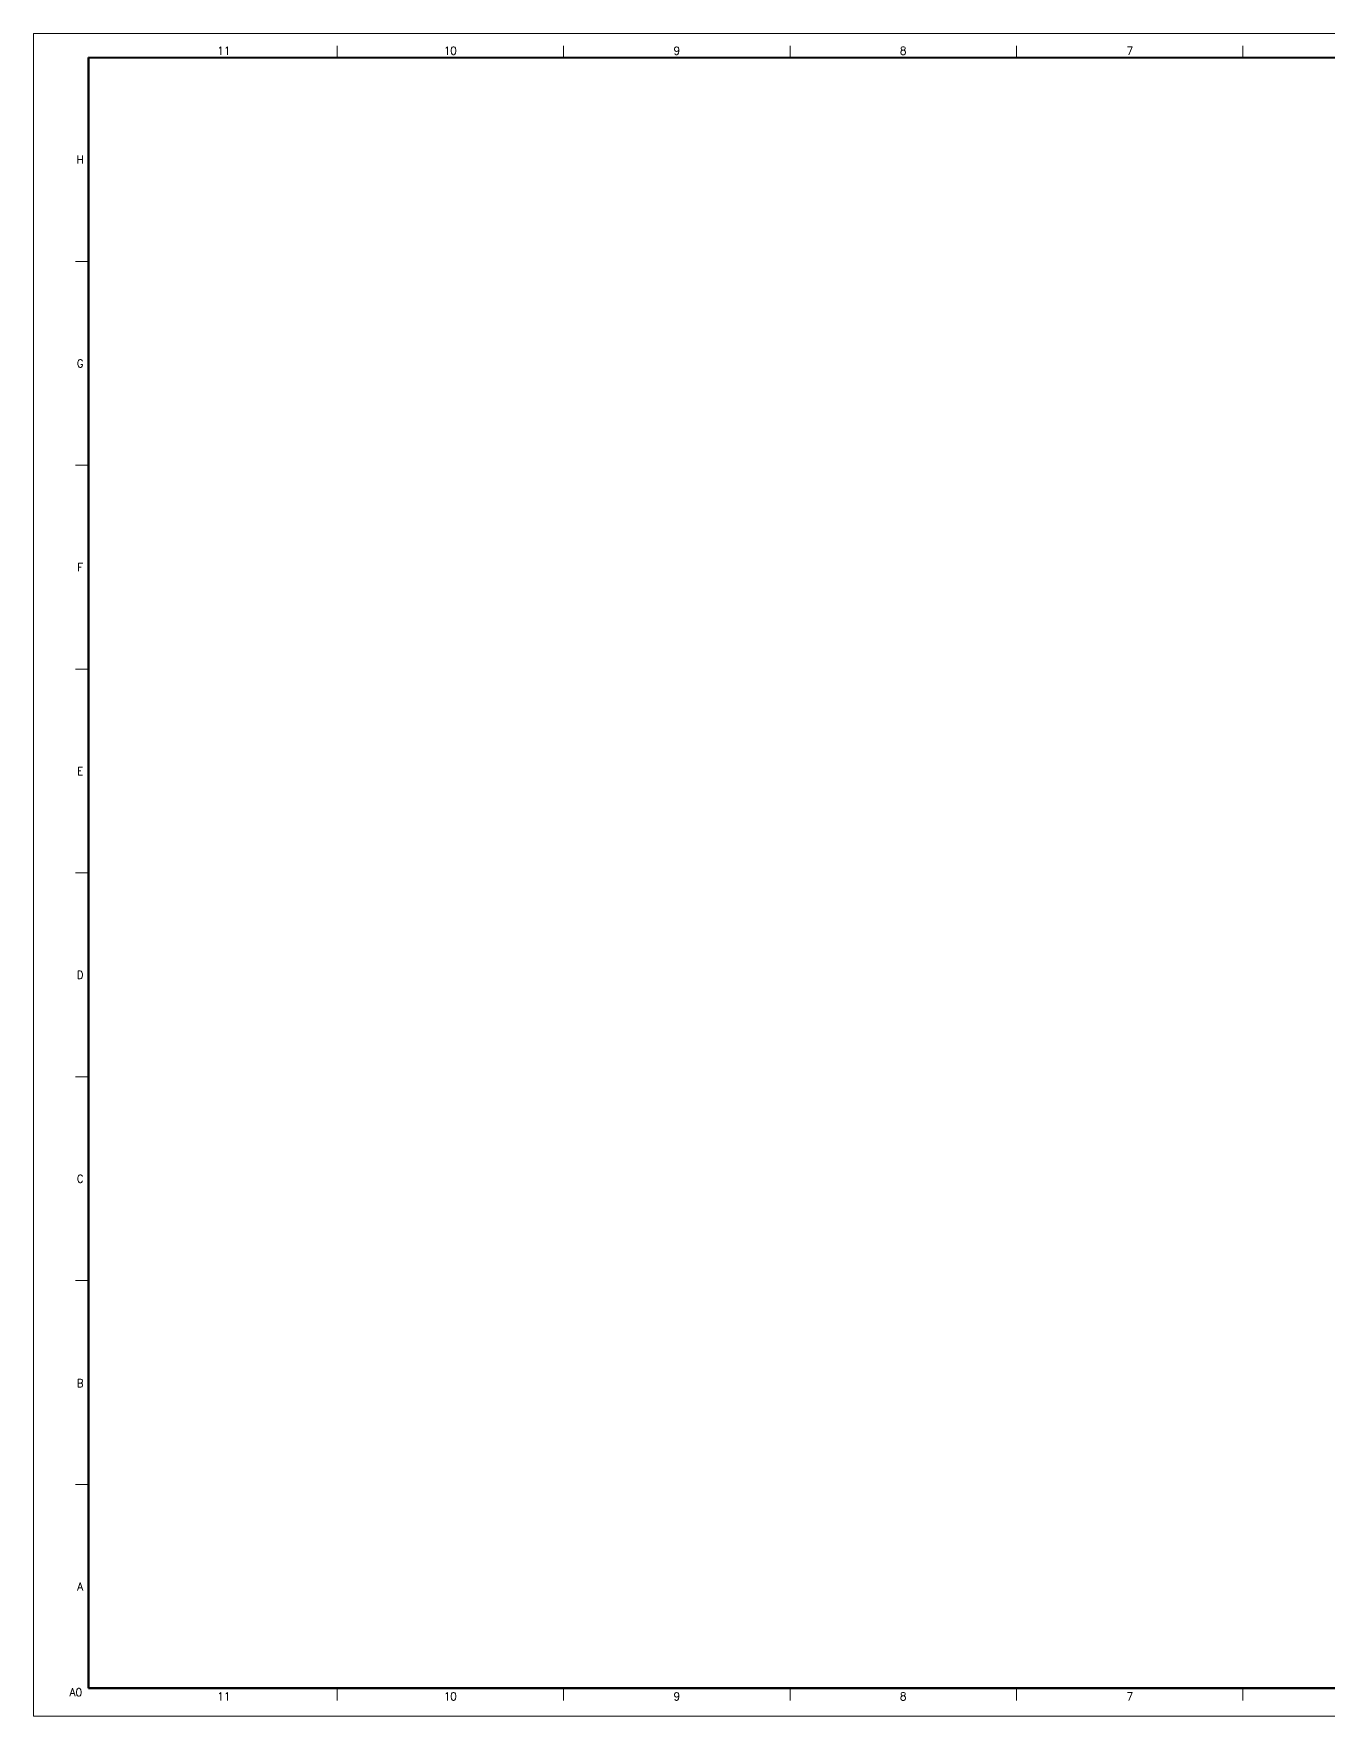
# Model space of a CAD drawing. Extents: x 0 to 870, y 0 to 565.
# Drawn here: x 0 to 434, y 0 to 565 of the extents above; entities that cross this region are included whole.
import ezdxf
from ezdxf.enums import TextEntityAlignment as Align

# ---------------------------------------------------------------- set-up
doc = ezdxf.new("R2010")
doc.units = 0
doc.header["$LTSCALE"] = 750
doc.linetypes.add('DGN Style 3', pattern=[18.213234, 13.009453, -5.203781])
doc.layers.add('BDR-18', color=1, linetype='Continuous')
doc.layers.add('BDR-70', color=7, linetype='Continuous')
doc.styles.add('Style-ENGINEERING', font='romans.shx')

msp = doc.modelspace()

# ---------------------------------------------------------------- linework, layer by layer
at = {"layer": 'BDR-18', "linetype": 'Continuous', "lineweight": 0}
for p, q in [((0, 564.63), (3.63, 564.63)), ((0, 561.27), (0, 564.63)), ((101.79, 560.59), (101.79, 556.56)), ((177.77, 560.59), (177.77, 556.56)), ((253.76, 560.59), (253.76, 556.56)), ((329.75, 560.59), (329.75, 556.56)), ((405.73, 560.59), (405.73, 556.56)), ((18.44, 488.17), (14.08, 488.17)), ((18.44, 419.78), (14.08, 419.78)), ((18.44, 351.38), (14.08, 351.38)), ((18.44, 282.98), (14.08, 282.98)), ((18.44, 214.59), (14.08, 214.59)), ((18.44, 146.19), (14.08, 146.19)), ((18.44, 77.8), (14.08, 77.8)), ((101.79, 9.39), (101.79, 5.36)), ((177.77, 9.39), (177.77, 5.36)), ((253.76, 9.39), (253.76, 5.36)), ((329.75, 9.39), (329.75, 5.36)), ((405.73, 9.39), (405.73, 5.36))]:
    msp.add_line(p, q, dxfattribs=at)
at = {"layer": 'BDR-18', "linetype": 'DGN Style 3', "lineweight": 0}
for p, q in [((870.35, 564.62), (0, 564.63)), ((0, 564.63), (0, 0)), ((0, 0), (870.35, -0.01))]:
    msp.add_line(p, q, dxfattribs=at)
at = {"layer": 'BDR-70', "linetype": 'Continuous', "lineweight": 53}
for p, q in [((18.44, 556.57), (861.64, 556.56)), ((18.44, 9.4), (18.44, 556.57)), ((861.64, 9.39), (18.44, 9.4))]:
    msp.add_line(p, q, dxfattribs=at)

# ---------------------------------------------------------------- texts
at = {"layer": 'BDR-18', "linetype": 'Continuous', "lineweight": 40, "style": 'Style-ENGINEERING', "width": 0.945944}
for s, height, p in [('11', 2.685, (63.8, 558.91)), ('10', 2.685, (139.78, 558.91)), ('9', 2.69, (215.77, 558.91)), ('8', 2.69, (291.75, 558.91)), ('7', 2.69, (367.74, 558.91)), ('H', 2.69, (15.61, 522.37)), ('G', 2.69, (15.61, 453.98)), ('F', 2.69, (15.61, 385.58)), ('E', 2.69, (15.6, 317.18)), ('D', 2.69, (15.6, 248.79)), ('C', 2.69, (15.61, 180.39)), ('B', 2.69, (15.61, 111.78)), ('A', 2.69, (15.61, 43.6)), ('A0', 2.685, (14.15, 8.06)), ('11', 2.685, (63.8, 6.7)), ('10', 2.685, (139.78, 6.7)), ('9', 2.69, (215.77, 6.7)), ('8', 2.69, (291.75, 6.7)), ('7', 2.69, (367.74, 6.7))]:
    msp.add_text(s, height=height, dxfattribs=at).set_placement(p, align=Align.MIDDLE_CENTER)

doc.saveas('drawing.dxf')
